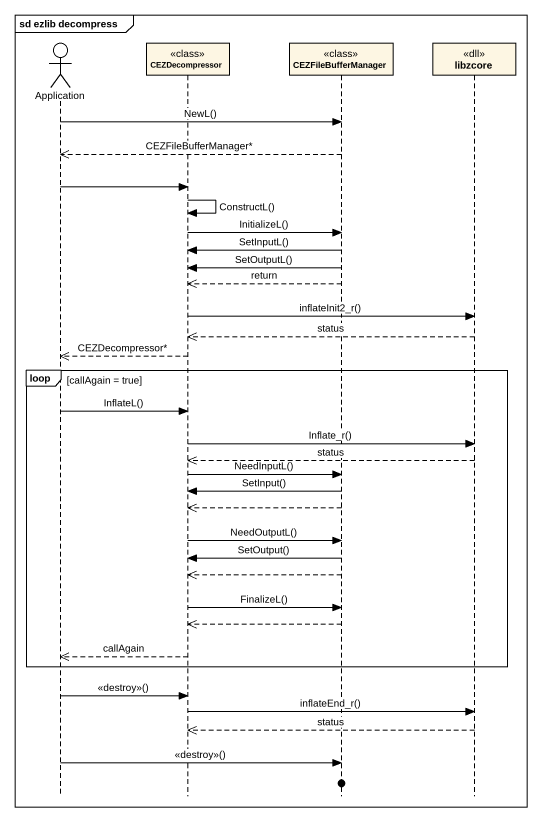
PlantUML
@startuml
mainframe sd ezlib decompress
hide footbox
actor Application
participant CEZDecompressor <<class>>
participant CEZFileBufferManager <<class>>
participant libzcore <<dll>>

Application -> CEZFileBufferManager : NewL()
CEZFileBufferManager -->> Application : CEZFileBufferManager*
Application -> CEZDecompressor
CEZDecompressor -> CEZDecompressor : ConstructL()
CEZDecompressor -> CEZFileBufferManager : InitializeL()
CEZFileBufferManager -> CEZDecompressor : SetInputL()
CEZFileBufferManager -> CEZDecompressor : SetOutputL()
CEZFileBufferManager -->> CEZDecompressor : return
CEZDecompressor -> libzcore : inflateInit2_r()
libzcore -->> CEZDecompressor : status
CEZDecompressor -->> Application : CEZDecompressor*
loop callAgain = true
  Application -> CEZDecompressor : InflateL()
  CEZDecompressor -> libzcore : Inflate_r()
  libzcore -->> CEZDecompressor : status
  CEZDecompressor -> CEZFileBufferManager : NeedInputL()
  CEZFileBufferManager -> CEZDecompressor : SetInput()
  CEZFileBufferManager -->> CEZDecompressor
  CEZDecompressor -> CEZFileBufferManager : NeedOutputL()
  CEZFileBufferManager -> CEZDecompressor : SetOutput()
  CEZFileBufferManager -->> CEZDecompressor
  CEZDecompressor -> CEZFileBufferManager : FinalizeL()
  CEZFileBufferManager -->> CEZDecompressor
  CEZDecompressor -->> Application : callAgain
end
Application -> CEZDecompressor : <<destroy>>()
CEZDecompressor -> libzcore : inflateEnd_r()
libzcore -->> CEZDecompressor : status
Application -> CEZFileBufferManager : <<destroy>>()
@enduml
